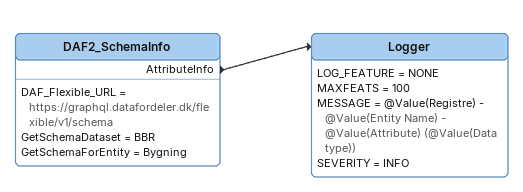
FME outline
DAF2_SchemaInfo
    DAF_Flexible_URL = https://graphql.datafordeler.dk/flexible/v1/schema
    GetSchemaDataset = BBR
    GetSchemaForEntity = Bygning
    AttributeInfo -> Logger
Logger
    LOG_FEATURE = NONE
    MAXFEATS = 100
    MESSAGE = @Value(Registre) - @Value(Entity Name) - @Value(Attribute) (@Value(Data type))
    SEVERITY = INFO
